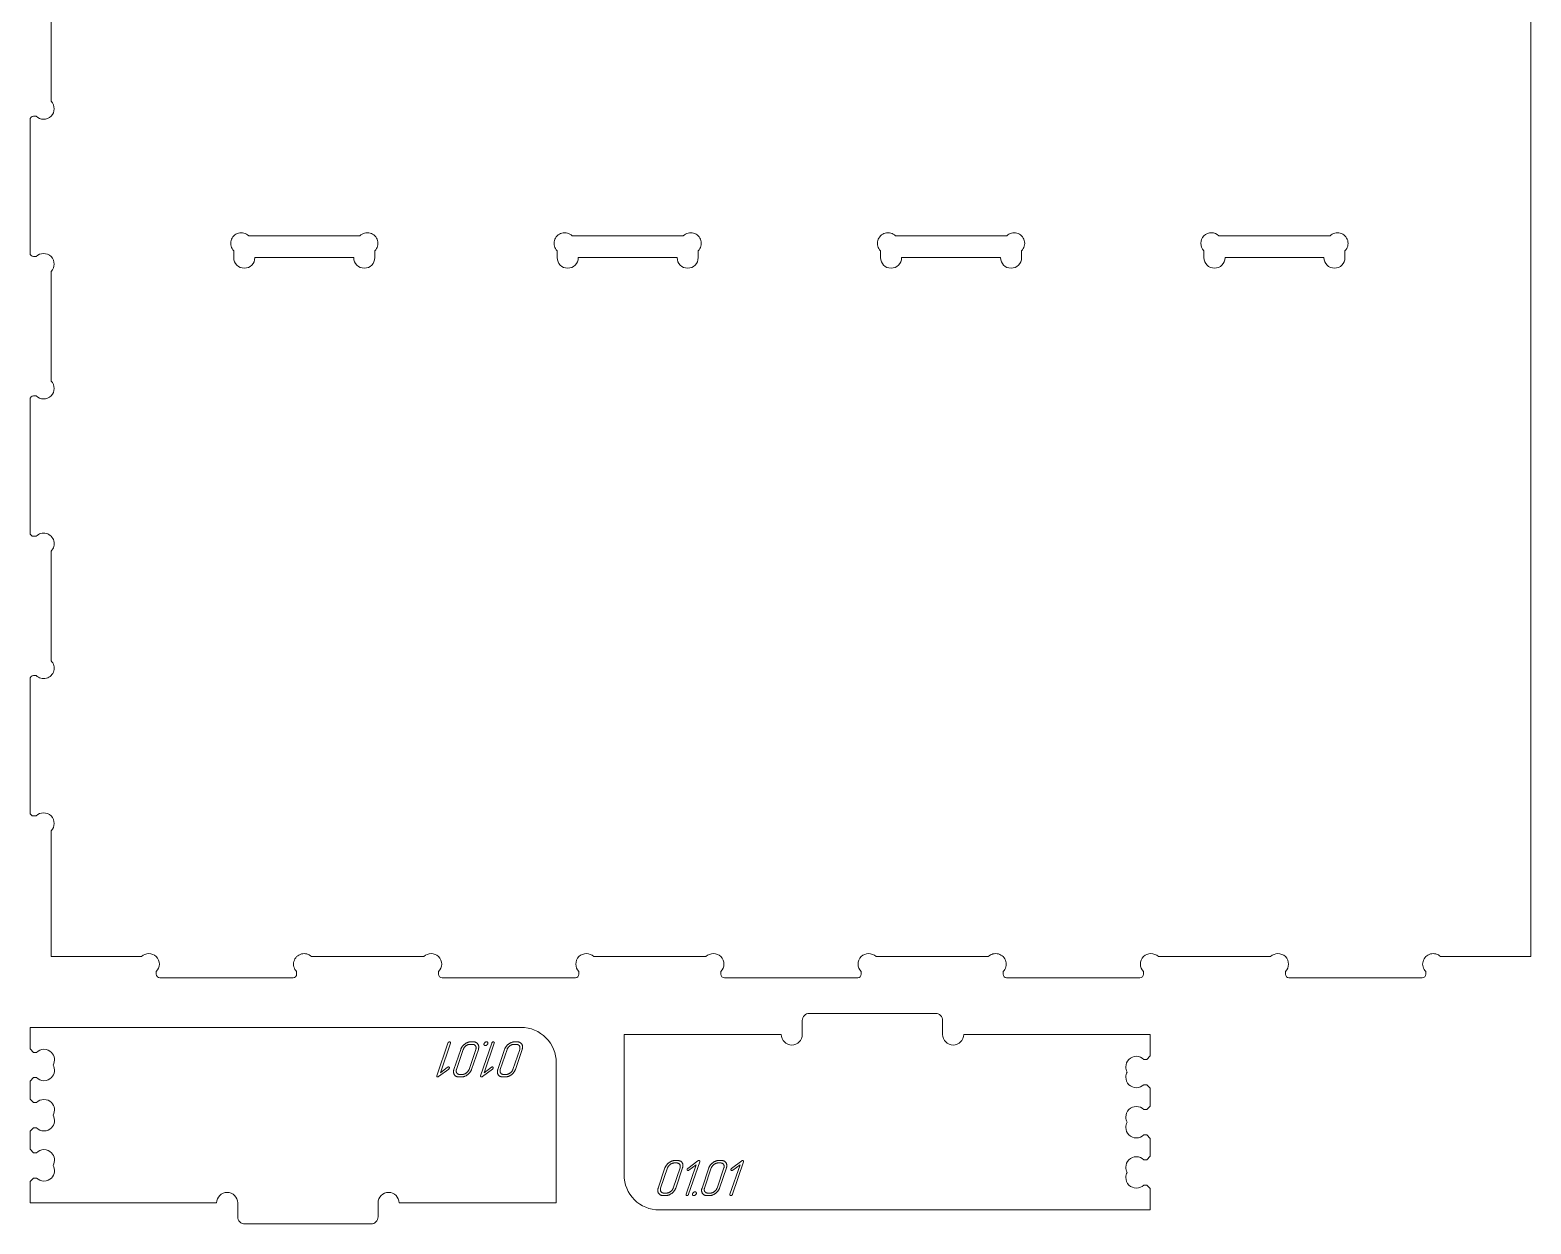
# Model space of a CAD drawing. Header units: millimetres. Extents: x 10 to 1486, y -701 to -10.
# Drawn here: x 10.2 to 438, y -690.7 to -350.4 of the extents above; entities that cross this region are included whole.
import ezdxf

# ---------------------------------------------------------------- set-up
doc = ezdxf.new("R2010")
doc.units = ezdxf.units.MM
doc.layers.add('cut', color=7, linetype='Continuous', lineweight=0)
doc.layers.add('mark', color=7, linetype='Continuous', lineweight=0)

msp = doc.modelspace()

# ---------------------------------------------------------------- linework, layer by layer
at = {"layer": 'cut'}
msp.add_lwpolyline([(438.016348, -16.177663), (438.016348, -614.476466), (412.259049, -614.476466, 1), (408.016408, -618.719107), (408.016408, -619.476456, -0.4142135624), (407.01641, -620.476454), (369.016486, -620.476454, -0.4142135624), (368.016488, -619.476456), (368.016488, -618.719107, 1), (363.773847, -614.476466), (331.799328, -614.476466, 1), (327.556687, -618.719107), (327.556687, -619.476456, -0.4142135624), (326.556689, -620.476454), (288.556765, -620.476454, -0.4142135624), (287.556767, -619.476456), (287.556767, -618.719107, 1), (283.314126, -614.476466), (251.339606, -614.476466, 1), (247.096965, -618.719107), (247.096965, -619.476456, -0.4142135624), (246.096967, -620.476454), (208.097043, -620.476454, -0.4142135624), (207.097045, -619.476456), (207.097045, -618.719107, 1), (202.854404, -614.476466), (170.879885, -614.476466, 1), (166.637244, -618.719107), (166.637244, -619.476456, -0.4142135624), (165.637246, -620.476454), (127.637322, -620.476454, -0.4142135624), (126.637324, -619.476456), (126.637324, -618.719107, 1), (122.394683, -614.476466), (90.420164, -614.476466, 1), (86.177523, -618.719107), (86.177523, -619.476456, -0.4142135624), (85.177525, -620.476454), (47.177601, -620.476454, -0.4142135624), (46.177603, -619.476456), (46.177603, -618.719107, 1), (41.934962, -614.476466), (16.177663, -614.476466), (16.177663, -578.619187, 1), (11.935022, -574.376546), (11.177673, -574.376546, -0.4142135624), (10.177675, -573.376548), (10.177675, -535.376623, -0.4142133886), (11.177673, -534.376626), (11.935022, -534.376626, 1), (16.177663, -530.133985), (16.177663, -498.919347, 1), (11.935022, -494.676706), (11.177673, -494.676706, -0.4142135624), (10.177675, -493.676708), (10.177675, -455.676783, -0.4142133886), (11.177673, -454.676786), (11.935022, -454.676786, 1), (16.177663, -450.434145), (16.177663, -419.219506, 1), (11.935022, -414.976865), (11.177673, -414.976865, -0.4142135624), (10.177675, -413.976867), (10.177675, -375.976943, -0.4142135624), (11.177673, -374.976945), (11.935022, -374.976945, 1), (16.177663, -370.734304), (16.177663, -339.519665, 1)], format="xyb", dxfattribs=at)
for points in [[(72.501614, -409.076877, 1), (68.258973, -413.319518), (68.258973, -415.276864, 1), (74.258973, -415.276864), (102.458893, -415.276864, 1), (108.458893, -415.276864), (108.458893, -413.319518, 1), (104.216252, -409.076877)], [(164.682844, -409.076877, 1), (160.440203, -413.319518), (160.440203, -415.276864, 1), (166.440203, -415.276864), (194.640123, -415.276864, 1), (200.640123, -415.276864), (200.640123, -413.319518, 1), (196.397482, -409.076877)], [(256.864074, -409.076877, 1), (252.621433, -413.319518), (252.621433, -415.276864, 1), (258.621433, -415.276864), (286.821353, -415.276864, 1), (292.821353, -415.276864), (292.821353, -413.319518, 1), (288.578712, -409.076877)], [(349.045305, -409.076877, 1), (344.802664, -413.319518), (344.802664, -415.276864, 1), (350.802664, -415.276864), (379.002583, -415.276864, 1), (385.002583, -415.276864), (385.002583, -413.319518, 1), (380.759942, -409.076877)], [(322.925552, -675.954156, -0.1295701624), (322.535825, -674.475483, -0.1989123674), (323.414505, -672.354163, -0.4142135624), (327.657146, -672.354163), (328.514495, -672.354163), (329.514493, -671.354165), (329.514493, -666.254176), (328.514495, -665.254178), (327.657146, -665.254178, -0.4142135624), (323.414505, -665.254178, -0.1989123674), (322.535825, -663.132858, -0.1295701624), (322.925552, -661.654185, -0.1295701624), (322.535825, -660.175512, -0.1989123674), (323.414505, -658.054192, -0.4142135624), (327.657146, -658.054192), (328.514495, -658.054192), (329.514493, -657.054194), (329.514493, -651.954204), (328.514495, -650.954206), (327.657146, -650.954206, -0.4142135624), (323.414505, -650.954206, -0.1989123674), (322.535825, -648.832886, -0.1295701137), (322.925552, -647.354214, -0.1295701137), (322.535825, -645.875541, -0.1989123674), (323.414505, -643.754221, -0.4142135624), (327.657146, -643.754221), (328.514495, -643.754221), (329.514493, -642.754223), (329.514493, -636.654235), (276.314612, -636.654235, -1), (270.314612, -636.654235), (270.314612, -632.654243, 0.4142135624), (268.314616, -630.654247), (232.314688, -630.654247, 0.4142135624), (230.314692, -632.654243), (230.314692, -636.654235, -1), (224.314692, -636.654235), (179.514793, -636.654235), (179.514793, -676.654155, 0.4142135624), (189.514773, -686.654135), (329.514493, -686.654135), (329.514493, -680.554147), (328.514495, -679.554149), (327.657146, -679.554149, -0.4142135624), (323.414505, -679.554149, -0.1989123674), (322.535825, -677.432829, -0.1295701624)], [(16.766615, -645.351096, -0.3371725133), (16.277662, -648.951089, -0.4142135624), (12.035021, -648.951089), (11.177673, -648.951089), (10.177675, -649.951087), (10.177675, -655.051076), (11.177673, -656.051074), (12.035021, -656.051074, -0.4142135624), (16.277662, -656.051074, -0.3371725133), (16.766615, -659.651067, -0.3371725133), (16.277662, -663.25106, -0.4142135624), (12.035021, -663.25106), (11.177673, -663.25106), (10.177675, -664.251058), (10.177675, -669.351048), (11.177673, -670.351046), (12.035021, -670.351046, -0.4142135624), (16.277662, -670.351046, -0.3371724599), (16.766615, -673.951038, -0.3371724599), (16.277662, -677.551031, -0.4142135624), (12.035021, -677.551031), (11.177673, -677.551031), (10.177675, -678.551029), (10.177675, -684.651017), (63.377556, -684.651017, -1), (69.377556, -684.651017), (69.377556, -688.651009, 0.4142135624), (71.377552, -690.651005), (107.37748, -690.651005, 0.4142135624), (109.377476, -688.651009), (109.377476, -684.651017, -1), (115.377476, -684.651017), (160.177375, -684.651017), (160.177375, -644.651097, 0.4142135624), (150.177395, -634.651117), (10.177675, -634.651117), (10.177675, -640.751105), (11.177673, -641.751103), (12.035021, -641.751103, -0.4142135624), (16.277662, -641.751103, -0.3371725133)]]:
    msp.add_lwpolyline(points, format="xyb", close=True, dxfattribs=at)
at = {"layer": 'mark'}
for points in [[(129.289022, -639.1068), (126.129877, -648.402541), (126.121008, -648.431492), (126.11445, -648.459376), (126.110201, -648.486193), (126.108263, -648.511943), (126.108634, -648.536625), (126.111316, -648.560241), (126.116308, -648.582789), (126.12361, -648.60427), (126.133221, -648.624683), (126.145143, -648.64403), (126.15931, -648.662274), (126.174878, -648.678961), (126.191587, -648.693951), (126.209436, -648.707244), (126.228426, -648.718841), (126.248557, -648.72874), (126.269829, -648.736942), (126.292242, -648.743447), (126.315795, -648.748255), (126.340489, -648.751366), (126.393012, -648.752483), (126.446066, -648.746604), (126.498501, -648.73367), (126.550316, -648.713681), (126.601511, -648.686638), (126.652086, -648.65254), (129.518263, -646.502991), (129.558536, -646.458437), (129.594086, -646.417911), (129.624914, -646.381414), (129.651019, -646.348945), (129.672403, -646.320504), (129.689063, -646.296092), (129.701002, -646.275708), (129.708218, -646.259353), (129.719095, -646.222413), (129.726169, -646.186815), (129.72944, -646.152561), (129.728907, -646.119649), (129.724571, -646.08808), (129.716432, -646.057854), (129.704489, -646.02897), (129.688743, -646.001429), (129.669854, -645.976239), (129.648484, -645.954408), (129.624632, -645.935935), (129.598299, -645.920821), (129.569484, -645.909066), (129.538188, -645.900669), (129.504411, -645.895631), (129.468151, -645.893952), (129.434101, -645.895626), (129.399806, -645.900648), (129.365268, -645.909019), (129.330485, -645.920737), (129.295457, -645.935804), (129.260186, -645.95422), (129.224671, -645.975983), (129.188911, -646.001094), (127.138357, -647.536806), (130.003418, -639.106577), (130.016978, -639.061685), (130.02613, -639.019921), (130.030874, -638.981286), (130.031208, -638.945779), (130.027135, -638.913401), (130.018653, -638.884151), (130.005762, -638.85803), (129.988463, -638.835037), (129.950759, -638.814948), (129.915939, -638.797537), (129.884004, -638.782805), (129.854953, -638.770752), (129.828787, -638.761377), (129.805504, -638.75468), (129.785106, -638.750663), (129.767593, -638.749323), (129.728745, -638.750664), (129.690772, -638.754687), (129.653675, -638.761392), (129.617454, -638.77078), (129.582107, -638.782849), (129.547637, -638.7976), (129.514041, -638.815034), (129.481321, -638.835149), (129.448995, -638.861293), (129.419037, -638.889669), (129.391448, -638.920277), (129.366226, -638.953117), (129.343373, -638.98819), (129.322888, -639.025495), (129.304771, -639.065031)], [(132.96022, -640.893962), (131.01826, -646.608236), (130.983167, -646.718797), (130.953751, -646.827265), (130.930014, -646.93364), (130.911954, -647.037923), (130.899573, -647.140113), (130.89287, -647.24021), (130.891844, -647.338215), (130.896497, -647.434127), (130.906827, -647.527947), (130.922836, -647.619674), (130.944523, -647.709308), (130.971887, -647.79685), (131.00493, -647.882299), (131.043651, -647.965655), (131.088049, -648.046919), (131.138126, -648.12609), (131.19282, -648.201774), (131.25107, -648.272574), (131.312877, -648.338492), (131.378241, -648.399527), (131.447161, -648.455679), (131.519638, -648.506949), (131.595672, -648.553335), (131.675262, -648.594839), (131.758409, -648.63146), (131.845112, -648.663199), (131.935372, -648.690054), (132.029188, -648.712027), (132.126562, -648.729116), (132.227491, -648.741323), (132.331978, -648.748648), (132.440021, -648.751089), (133.154305, -648.751089), (133.26657, -648.748578), (133.378365, -648.741044), (133.489691, -648.728489), (133.600548, -648.71091), (133.710935, -648.68831), (133.820852, -648.660687), (133.9303, -648.628042), (134.039278, -648.590375), (134.147787, -648.547685), (134.255826, -648.499973), (134.363396, -648.447239), (134.470496, -648.389483), (134.577126, -648.326704), (134.683287, -648.258902), (134.788979, -648.186079), (134.894201, -648.108233), (134.997045, -648.027039), (135.095603, -647.944171), (135.189876, -647.859629), (135.279862, -647.773412), (135.365562, -647.685522), (135.446977, -647.595957), (135.524105, -647.504719), (135.596948, -647.411806), (135.665504, -647.317219), (135.729775, -647.220958), (135.789759, -647.123023), (135.845458, -647.023414), (135.896871, -646.922131), (135.943997, -646.819173), (135.986838, -646.714542), (136.025393, -646.608236), (137.967353, -640.893962), (138.002628, -640.78255), (138.032002, -640.673315), (138.055476, -640.566256), (138.073048, -640.461373), (138.08472, -640.358667), (138.090491, -640.258137), (138.090362, -640.159784), (138.084331, -640.063606), (138.0724, -639.969605), (138.054568, -639.877781), (138.030835, -639.788133), (138.001201, -639.700661), (137.965667, -639.615365), (137.924232, -639.532246), (137.876896, -639.451303), (137.823659, -639.372536), (137.766019, -639.297285), (137.705474, -639.226889), (137.642022, -639.161348), (137.575665, -639.100662), (137.506402, -639.04483), (137.434234, -638.993854), (137.35916, -638.947732), (137.28118, -638.906466), (137.200294, -638.870054), (137.116503, -638.838497), (137.029806, -638.811795), (136.940203, -638.789948), (136.847695, -638.772956), (136.752281, -638.760819), (136.653961, -638.753536), (136.552736, -638.751109), (135.838451, -638.751109), (135.727037, -638.753578), (135.61601, -638.760986), (135.505369, -638.773333), (135.395114, -638.790618), (135.285245, -638.812842), (135.175762, -638.840004), (135.066666, -638.872105), (134.957956, -638.909144), (134.849633, -638.951123), (134.741695, -638.998039), (134.634144, -639.049895), (134.526979, -639.106689), (134.420201, -639.168421), (134.313808, -639.235092), (134.207802, -639.306702), (134.102182, -639.383251), (133.998884, -639.463231), (133.899843, -639.545136), (133.805058, -639.628967), (133.71453, -639.714723), (133.628258, -639.802404), (133.546244, -639.892011), (133.468486, -639.983542), (133.394985, -640.076999), (133.325741, -640.172381), (133.260753, -640.269689), (133.200023, -640.368921), (133.143549, -640.470079), (133.091331, -640.573162), (133.043371, -640.67817), (132.999667, -640.785103)], [(133.674505, -640.893962), (131.732544, -646.608236), (131.709521, -646.680809), (131.690226, -646.752097), (131.674661, -646.822103), (131.662825, -646.890825), (131.654718, -646.958263), (131.650341, -647.024418), (131.649692, -647.08929), (131.652773, -647.152878), (131.659583, -647.215182), (131.670123, -647.276204), (131.684392, -647.335941), (131.702389, -647.394395), (131.724117, -647.451566), (131.749573, -647.507453), (131.778759, -647.562057), (131.811674, -647.615377), (131.847682, -647.666409), (131.886149, -647.714149), (131.927073, -647.758597), (131.970455, -647.799752), (132.016296, -647.837614), (132.064594, -647.872184), (132.11535, -647.903462), (132.168565, -647.931448), (132.224237, -647.956141), (132.282367, -647.977541), (132.342955, -647.99565), (132.406001, -648.010465), (132.471505, -648.021989), (132.539468, -648.03022), (132.609888, -648.035158), (132.682766, -648.036805), (133.39705, -648.036805), (133.471028, -648.035172), (133.544749, -648.030276), (133.618212, -648.022114), (133.691417, -648.010689), (133.764364, -647.995998), (133.837054, -647.978044), (133.909486, -647.956824), (133.981661, -647.932341), (134.053578, -647.904592), (134.125237, -647.87358), (134.196639, -647.839302), (134.267783, -647.801761), (134.338669, -647.760954), (134.409298, -647.716883), (134.479669, -647.669548), (134.549782, -647.618948), (134.618366, -647.566033), (134.684151, -647.51175), (134.747135, -647.4561), (134.807319, -647.399083), (134.864702, -647.340698), (134.919286, -647.280947), (134.971069, -647.219828), (135.020052, -647.157342), (135.066235, -647.093489), (135.109617, -647.028269), (135.1502, -646.961681), (135.187982, -646.893727), (135.222964, -646.824405), (135.255146, -646.753716), (135.284527, -646.68166), (135.311109, -646.608236), (137.253069, -640.893962), (137.275758, -640.82224), (137.294663, -640.751719), (137.309784, -640.682397), (137.321121, -640.614275), (137.328674, -640.547353), (137.332442, -640.48163), (137.332427, -640.417107), (137.328627, -640.353784), (137.321043, -640.291661), (137.309675, -640.230738), (137.294522, -640.171014), (137.275586, -640.11249), (137.252865, -640.055166), (137.22636, -639.999042), (137.196071, -639.944117), (137.161998, -639.890392), (137.124952, -639.838928), (137.085746, -639.790783), (137.044379, -639.745959), (137.000851, -639.704455), (136.955163, -639.666272), (136.907314, -639.631409), (136.857305, -639.599866), (136.805135, -639.571643), (136.750804, -639.546741), (136.694312, -639.525159), (136.63566, -639.506897), (136.574848, -639.491956), (136.511874, -639.480335), (136.44674, -639.472034), (136.379446, -639.467053), (136.30999, -639.465393), (135.595706, -639.465393), (135.52343, -639.466984), (135.451245, -639.471755), (135.37915, -639.479707), (135.307146, -639.49084), (135.235233, -639.505153), (135.163411, -639.522648), (135.091679, -639.543323), (135.020038, -639.567179), (134.948487, -639.594216), (134.877027, -639.624433), (134.805658, -639.657831), (134.73438, -639.694411), (134.663192, -639.734171), (134.592095, -639.777111), (134.521088, -639.823233), (134.450173, -639.872535), (134.380702, -639.924237), (134.31403, -639.977557), (134.250157, -640.032496), (134.189082, -640.089053), (134.130807, -640.147228), (134.075331, -640.207021), (134.022653, -640.268433), (133.972774, -640.331463), (133.925695, -640.396111), (133.881414, -640.462378), (133.839932, -640.530263), (133.801248, -640.599766), (133.765364, -640.670887), (133.732279, -640.743627), (133.701992, -640.817985)], [(141.788997, -639.1068), (138.629852, -648.402541), (138.620983, -648.431492), (138.614425, -648.459376), (138.610176, -648.486193), (138.608238, -648.511943), (138.608609, -648.536625), (138.611291, -648.560241), (138.616283, -648.582789), (138.623585, -648.60427), (138.633196, -648.624683), (138.645118, -648.64403), (138.659285, -648.662274), (138.674853, -648.678961), (138.691562, -648.693951), (138.709411, -648.707244), (138.728401, -648.718841), (138.748532, -648.72874), (138.769804, -648.736942), (138.792217, -648.743447), (138.81577, -648.748255), (138.840464, -648.751366), (138.892987, -648.752483), (138.946041, -648.746604), (138.998476, -648.73367), (139.050291, -648.713681), (139.101486, -648.686638), (139.152061, -648.65254), (142.018238, -646.502991), (142.058511, -646.458437), (142.094061, -646.417911), (142.124889, -646.381414), (142.150994, -646.348945), (142.172378, -646.320504), (142.189038, -646.296092), (142.200977, -646.275708), (142.208193, -646.259353), (142.21907, -646.222413), (142.226144, -646.186815), (142.229415, -646.152561), (142.228882, -646.119649), (142.224546, -646.08808), (142.216407, -646.057854), (142.204464, -646.02897), (142.188718, -646.001429), (142.169829, -645.976239), (142.148459, -645.954408), (142.124607, -645.935935), (142.098274, -645.920821), (142.069459, -645.909066), (142.038163, -645.900669), (142.004386, -645.895631), (141.968126, -645.893952), (141.934076, -645.895626), (141.899781, -645.900648), (141.865243, -645.909019), (141.83046, -645.920737), (141.795432, -645.935804), (141.760161, -645.95422), (141.724646, -645.975983), (141.688886, -646.001094), (139.638332, -647.536806), (142.503393, -639.106577), (142.516953, -639.061685), (142.526105, -639.019921), (142.530849, -638.981286), (142.531183, -638.945779), (142.52711, -638.913401), (142.518628, -638.884151), (142.505737, -638.85803), (142.488438, -638.835037), (142.450734, -638.814948), (142.415914, -638.797537), (142.383979, -638.782805), (142.354928, -638.770752), (142.328762, -638.761377), (142.305479, -638.75468), (142.285081, -638.750663), (142.267568, -638.749323), (142.22872, -638.750664), (142.190747, -638.754687), (142.15365, -638.761392), (142.117429, -638.77078), (142.082082, -638.782849), (142.047612, -638.7976), (142.014016, -638.815034), (141.981296, -638.835149), (141.94897, -638.861293), (141.919012, -638.889669), (141.891423, -638.920277), (141.866201, -638.953117), (141.843348, -638.98819), (141.822863, -639.025495), (141.804746, -639.065031)], [(139.938555, -639.822535), (139.987597, -639.820715), (140.035617, -639.815253), (140.082616, -639.80615), (140.128592, -639.793406), (140.173546, -639.777021), (140.217477, -639.756994), (140.260387, -639.733327), (140.302275, -639.706018), (140.34314, -639.675068), (140.382983, -639.640477), (140.4217, -639.60253), (140.457937, -639.564947), (140.491275, -639.52887), (140.521716, -639.494299), (140.549259, -639.461236), (140.573905, -639.429679), (140.595653, -639.399629), (140.614503, -639.371085), (140.630456, -639.344049), (140.643511, -639.318519), (140.653668, -639.294495), (140.655755, -639.288725), (140.658646, -639.280136), (140.664892, -639.260204), (140.675308, -639.220904), (140.682959, -639.182358), (140.687843, -639.144565), (140.689961, -639.107526), (140.689313, -639.071239), (140.685899, -639.035707), (140.679719, -639.000927), (140.670772, -638.966901), (140.659059, -638.933628), (140.64458, -638.901109), (140.629263, -638.878587), (140.612015, -638.857896), (140.592837, -638.839036), (140.571728, -638.822007), (140.548689, -638.80681), (140.523719, -638.793443), (140.496819, -638.781907), (140.467988, -638.772203), (140.437227, -638.764329), (140.404535, -638.758287), (140.369913, -638.754075), (140.33336, -638.751695), (140.294707, -638.751151), (140.255038, -638.752616), (140.216096, -638.756173), (140.177882, -638.761823), (140.140395, -638.769566), (140.103636, -638.779401), (140.067604, -638.791329), (140.0323, -638.80535), (139.997723, -638.821463), (139.963874, -638.839669), (139.930753, -638.859968), (139.898359, -638.882359), (139.866692, -638.906842), (139.835824, -638.933272), (139.778604, -638.987576), (139.727831, -639.042926), (139.683505, -639.099323), (139.645626, -639.156765), (139.614193, -639.215254), (139.589207, -639.27479), (139.579224, -639.304855), (139.571371, -639.334702), (139.565701, -639.364286), (139.562213, -639.393609), (139.560907, -639.42267), (139.561784, -639.45147), (139.564844, -639.480009), (139.570086, -639.508285), (139.577511, -639.5363), (139.587118, -639.564054), (139.598908, -639.591546), (139.612881, -639.618776), (139.646986, -639.671866), (139.665933, -639.695931), (139.685853, -639.717904), (139.706746, -639.737784), (139.728612, -639.755571), (139.75145, -639.771266), (139.775261, -639.784868), (139.800045, -639.796378), (139.825801, -639.805794), (139.85253, -639.813119), (139.880232, -639.81835), (139.908907, -639.821489)], [(145.460195, -640.893962), (143.518235, -646.608236), (143.483142, -646.718797), (143.453726, -646.827265), (143.429989, -646.93364), (143.411929, -647.037923), (143.399548, -647.140113), (143.392845, -647.24021), (143.391819, -647.338215), (143.396472, -647.434127), (143.406802, -647.527947), (143.422811, -647.619674), (143.444498, -647.709308), (143.471862, -647.79685), (143.504905, -647.882299), (143.543626, -647.965655), (143.588024, -648.046919), (143.638101, -648.12609), (143.692795, -648.201774), (143.751045, -648.272574), (143.812852, -648.338492), (143.878216, -648.399527), (143.947136, -648.455679), (144.019613, -648.506949), (144.095647, -648.553335), (144.175237, -648.594839), (144.258384, -648.63146), (144.345087, -648.663199), (144.435347, -648.690054), (144.529163, -648.712027), (144.626537, -648.729116), (144.727466, -648.741323), (144.831953, -648.748648), (144.939996, -648.751089), (145.65428, -648.751089), (145.766545, -648.748578), (145.87834, -648.741044), (145.989666, -648.728489), (146.100523, -648.71091), (146.21091, -648.68831), (146.320827, -648.660687), (146.430275, -648.628042), (146.539253, -648.590375), (146.647762, -648.547685), (146.755801, -648.499973), (146.863371, -648.447239), (146.970471, -648.389483), (147.077101, -648.326704), (147.183262, -648.258902), (147.288954, -648.186079), (147.394176, -648.108233), (147.49702, -648.027039), (147.595578, -647.944171), (147.689851, -647.859629), (147.779837, -647.773412), (147.865537, -647.685522), (147.946952, -647.595957), (148.02408, -647.504719), (148.096923, -647.411806), (148.165479, -647.317219), (148.22975, -647.220958), (148.289734, -647.123023), (148.345433, -647.023414), (148.396846, -646.922131), (148.443972, -646.819173), (148.486813, -646.714542), (148.525368, -646.608236), (150.467328, -640.893962), (150.502603, -640.78255), (150.531977, -640.673315), (150.555451, -640.566256), (150.573023, -640.461373), (150.584695, -640.358667), (150.590466, -640.258137), (150.590337, -640.159784), (150.584306, -640.063606), (150.572375, -639.969605), (150.554543, -639.877781), (150.53081, -639.788133), (150.501176, -639.700661), (150.465642, -639.615365), (150.424207, -639.532246), (150.376871, -639.451303), (150.323634, -639.372536), (150.265994, -639.297285), (150.205449, -639.226889), (150.141997, -639.161348), (150.07564, -639.100662), (150.006377, -639.04483), (149.934209, -638.993854), (149.859135, -638.947732), (149.781155, -638.906466), (149.700269, -638.870054), (149.616478, -638.838497), (149.529781, -638.811795), (149.440178, -638.789948), (149.34767, -638.772956), (149.252256, -638.760819), (149.153936, -638.753536), (149.052711, -638.751109), (148.338426, -638.751109), (148.227012, -638.753578), (148.115985, -638.760986), (148.005344, -638.773333), (147.895089, -638.790618), (147.78522, -638.812842), (147.675737, -638.840004), (147.566641, -638.872105), (147.457931, -638.909144), (147.349608, -638.951123), (147.24167, -638.998039), (147.134119, -639.049895), (147.026954, -639.106689), (146.920176, -639.168421), (146.813783, -639.235092), (146.707777, -639.306702), (146.602157, -639.383251), (146.498859, -639.463231), (146.399818, -639.545136), (146.305033, -639.628967), (146.214505, -639.714723), (146.128233, -639.802404), (146.046219, -639.892011), (145.968461, -639.983542), (145.89496, -640.076999), (145.825716, -640.172381), (145.760728, -640.269689), (145.699998, -640.368921), (145.643524, -640.470079), (145.591306, -640.573162), (145.543346, -640.67817), (145.499642, -640.785103)], [(146.17448, -640.893962), (144.232519, -646.608236), (144.209496, -646.680809), (144.190201, -646.752097), (144.174636, -646.822103), (144.1628, -646.890825), (144.154693, -646.958263), (144.150316, -647.024418), (144.149667, -647.08929), (144.152748, -647.152878), (144.159558, -647.215182), (144.170098, -647.276204), (144.184367, -647.335941), (144.202364, -647.394395), (144.224092, -647.451566), (144.249548, -647.507453), (144.278734, -647.562057), (144.311649, -647.615377), (144.347657, -647.666409), (144.386124, -647.714149), (144.427048, -647.758597), (144.47043, -647.799752), (144.516271, -647.837614), (144.564569, -647.872184), (144.615325, -647.903462), (144.66854, -647.931448), (144.724212, -647.956141), (144.782342, -647.977541), (144.84293, -647.99565), (144.905976, -648.010465), (144.97148, -648.021989), (145.039443, -648.03022), (145.109863, -648.035158), (145.182741, -648.036805), (145.897025, -648.036805), (145.971003, -648.035172), (146.044724, -648.030276), (146.118187, -648.022114), (146.191392, -648.010689), (146.264339, -647.995998), (146.337029, -647.978044), (146.409461, -647.956824), (146.481636, -647.932341), (146.553553, -647.904592), (146.625212, -647.87358), (146.696614, -647.839302), (146.767758, -647.801761), (146.838644, -647.760954), (146.909273, -647.716883), (146.979644, -647.669548), (147.049757, -647.618948), (147.118341, -647.566033), (147.184126, -647.51175), (147.24711, -647.4561), (147.307294, -647.399083), (147.364677, -647.340698), (147.419261, -647.280947), (147.471044, -647.219828), (147.520027, -647.157342), (147.56621, -647.093489), (147.609592, -647.028269), (147.650175, -646.961681), (147.687957, -646.893727), (147.722939, -646.824405), (147.755121, -646.753716), (147.784502, -646.68166), (147.811084, -646.608236), (149.753044, -640.893962), (149.775733, -640.82224), (149.794638, -640.751719), (149.809759, -640.682397), (149.821096, -640.614275), (149.828649, -640.547353), (149.832417, -640.48163), (149.832402, -640.417107), (149.828602, -640.353784), (149.821018, -640.291661), (149.80965, -640.230738), (149.794497, -640.171014), (149.775561, -640.11249), (149.75284, -640.055166), (149.726335, -639.999042), (149.696046, -639.944117), (149.661973, -639.890392), (149.624927, -639.838928), (149.585721, -639.790783), (149.544354, -639.745959), (149.500826, -639.704455), (149.455138, -639.666272), (149.407289, -639.631409), (149.35728, -639.599866), (149.30511, -639.571643), (149.250779, -639.546741), (149.194287, -639.525159), (149.135635, -639.506897), (149.074823, -639.491956), (149.011849, -639.480335), (148.946715, -639.472034), (148.879421, -639.467053), (148.809965, -639.465393), (148.095681, -639.465393), (148.023405, -639.466984), (147.95122, -639.471755), (147.879125, -639.479707), (147.807121, -639.49084), (147.735208, -639.505153), (147.663386, -639.522648), (147.591654, -639.543323), (147.520013, -639.567179), (147.448462, -639.594216), (147.377002, -639.624433), (147.305633, -639.657831), (147.234355, -639.694411), (147.163167, -639.734171), (147.09207, -639.777111), (147.021063, -639.823233), (146.950148, -639.872535), (146.880677, -639.924237), (146.814005, -639.977557), (146.750132, -640.032496), (146.689057, -640.089053), (146.630782, -640.147228), (146.575306, -640.207021), (146.522628, -640.268433), (146.472749, -640.331463), (146.42567, -640.396111), (146.381389, -640.462378), (146.339907, -640.530263), (146.301223, -640.599766), (146.265339, -640.670887), (146.232254, -640.743627), (146.201967, -640.817985)], [(194.231972, -680.41129), (196.173933, -674.697016), (196.209026, -674.586455), (196.238442, -674.477987), (196.262179, -674.371612), (196.280238, -674.267329), (196.29262, -674.165139), (196.299323, -674.065042), (196.300349, -673.967037), (196.295696, -673.871125), (196.285365, -673.777305), (196.269357, -673.685578), (196.24767, -673.595944), (196.220306, -673.508402), (196.187263, -673.422953), (196.148542, -673.339597), (196.104144, -673.258333), (196.054067, -673.179162), (195.999373, -673.103478), (195.941123, -673.032678), (195.879315, -672.96676), (195.813952, -672.905725), (195.745031, -672.849573), (195.672554, -672.798303), (195.596521, -672.751917), (195.516931, -672.710413), (195.433784, -672.673792), (195.347081, -672.642053), (195.256821, -672.615198), (195.163004, -672.593225), (195.065631, -672.576136), (194.964702, -672.563929), (194.860215, -672.556604), (194.752172, -672.554163), (194.037888, -672.554163), (193.925623, -672.556674), (193.813828, -672.564208), (193.702502, -672.576763), (193.591645, -672.594342), (193.481258, -672.616942), (193.371341, -672.644565), (193.261893, -672.67721), (193.152915, -672.714877), (193.044406, -672.757567), (192.936367, -672.805279), (192.828797, -672.858013), (192.721697, -672.915769), (192.615067, -672.978548), (192.508905, -673.04635), (192.403214, -673.119173), (192.297992, -673.197019), (192.195148, -673.278213), (192.096589, -673.361081), (192.002317, -673.445623), (191.912331, -673.53184), (191.82663, -673.61973), (191.745216, -673.709295), (191.668087, -673.800533), (191.595245, -673.893446), (191.526688, -673.988033), (191.462418, -674.084294), (191.402433, -674.182229), (191.346735, -674.281838), (191.295322, -674.383121), (191.248195, -674.486079), (191.205355, -674.59071), (191.1668, -674.697016), (189.22484, -680.41129), (189.189565, -680.522702), (189.16019, -680.631937), (189.136717, -680.738996), (189.119144, -680.843879), (189.107472, -680.946585), (189.101701, -681.047115), (189.101831, -681.145468), (189.107862, -681.241646), (189.119793, -681.335647), (189.137625, -681.427471), (189.161358, -681.517119), (189.190991, -681.604591), (189.226526, -681.689887), (189.267961, -681.773006), (189.315297, -681.853949), (189.368533, -681.932716), (189.426173, -682.007967), (189.486719, -682.078363), (189.55017, -682.143904), (189.616528, -682.20459), (189.68579, -682.260421), (189.757959, -682.311398), (189.833033, -682.35752), (189.911013, -682.398786), (189.991898, -682.435198), (190.07569, -682.466755), (190.162387, -682.493457), (190.251989, -682.515304), (190.344498, -682.532296), (190.439912, -682.544433), (190.538232, -682.551716), (190.639457, -682.554143), (191.353742, -682.554143), (191.465155, -682.551674), (191.576183, -682.544266), (191.686824, -682.531919), (191.797079, -682.514634), (191.906948, -682.49241), (192.01643, -682.465248), (192.125527, -682.433147), (192.234236, -682.396108), (192.34256, -682.354129), (192.450498, -682.307213), (192.558049, -682.255357), (192.665214, -682.198563), (192.771992, -682.136831), (192.878385, -682.07016), (192.984391, -681.99855), (193.09001, -681.922001), (193.193309, -681.842021), (193.29235, -681.760116), (193.387135, -681.676285), (193.477663, -681.590529), (193.563934, -681.502848), (193.645949, -681.413241), (193.723707, -681.32171), (193.797208, -681.228253), (193.866452, -681.132871), (193.931439, -681.035563), (193.99217, -680.936331), (194.048644, -680.835173), (194.100861, -680.73209), (194.148822, -680.627082), (194.192525, -680.520149)], [(193.517688, -680.41129), (195.459649, -674.697016), (195.482672, -674.624443), (195.501967, -674.553155), (195.517532, -674.483149), (195.529368, -674.414427), (195.537475, -674.346989), (195.541852, -674.280834), (195.542501, -674.215962), (195.53942, -674.152374), (195.532609, -674.09007), (195.52207, -674.029048), (195.507801, -673.969311), (195.489803, -673.910857), (195.468076, -673.853686), (195.44262, -673.797799), (195.413434, -673.743195), (195.380519, -673.689875), (195.344511, -673.638843), (195.306044, -673.591103), (195.26512, -673.546655), (195.221737, -673.5055), (195.175897, -673.467638), (195.127599, -673.433068), (195.076842, -673.40179), (195.023628, -673.373804), (194.967956, -673.349111), (194.909826, -673.327711), (194.849238, -673.309602), (194.786191, -673.294787), (194.720687, -673.283263), (194.652725, -673.275032), (194.582305, -673.270093), (194.509427, -673.268447), (193.795143, -673.268447), (193.721165, -673.27008), (193.647444, -673.274976), (193.573981, -673.283138), (193.500776, -673.294563), (193.427828, -673.309254), (193.355139, -673.327208), (193.282706, -673.348428), (193.210532, -673.372911), (193.138615, -673.40066), (193.066956, -673.431672), (192.995554, -673.46595), (192.92441, -673.503491), (192.853524, -673.544298), (192.782895, -673.588369), (192.712524, -673.635704), (192.642411, -673.686304), (192.573826, -673.739219), (192.508042, -673.793502), (192.445058, -673.849152), (192.384874, -673.906169), (192.327491, -673.964554), (192.272907, -674.024305), (192.221124, -674.085424), (192.172141, -674.14791), (192.125958, -674.211763), (192.082576, -674.276983), (192.041993, -674.343571), (192.004211, -674.411525), (191.969229, -674.480847), (191.937047, -674.551536), (191.907666, -674.623592), (191.881084, -674.697016), (189.939124, -680.41129), (189.916435, -680.483012), (189.897529, -680.553533), (189.882408, -680.622855), (189.871071, -680.690977), (189.863519, -680.757899), (189.85975, -680.823622), (189.859766, -680.888145), (189.863566, -680.951468), (189.87115, -681.013591), (189.882518, -681.074514), (189.897671, -681.134238), (189.916607, -681.192762), (189.939328, -681.250086), (189.965833, -681.30621), (189.996122, -681.361135), (190.030195, -681.41486), (190.067241, -681.466324), (190.106447, -681.514469), (190.147814, -681.559293), (190.191341, -681.600797), (190.23703, -681.63898), (190.284879, -681.673843), (190.334888, -681.705386), (190.387058, -681.733609), (190.441389, -681.758511), (190.49788, -681.780093), (190.556532, -681.798355), (190.617345, -681.813296), (190.680318, -681.824917), (190.745452, -681.833218), (190.812747, -681.838199), (190.882202, -681.839859), (191.596487, -681.839859), (191.668763, -681.838268), (191.740948, -681.833497), (191.813042, -681.825545), (191.885046, -681.814412), (191.95696, -681.800099), (192.028782, -681.782604), (192.100514, -681.761929), (192.172155, -681.738073), (192.243706, -681.711036), (192.315165, -681.680819), (192.386535, -681.64742), (192.457813, -681.610841), (192.529001, -681.571081), (192.600098, -681.528141), (192.671104, -681.482019), (192.74202, -681.432717), (192.811491, -681.381015), (192.878163, -681.327695), (192.942036, -681.272756), (193.00311, -681.216199), (193.061386, -681.158024), (193.116862, -681.098231), (193.16954, -681.036819), (193.219418, -680.973789), (193.266498, -680.909141), (193.310779, -680.842874), (193.352261, -680.774989), (193.390944, -680.705486), (193.426829, -680.634364), (193.459914, -680.561625), (193.490201, -680.487267)], [(197.90317, -682.198452), (201.062316, -672.902711), (201.071184, -672.87376), (201.077743, -672.845876), (201.081992, -672.819059), (201.08393, -672.793309), (201.083558, -672.768627), (201.080877, -672.745011), (201.075885, -672.722463), (201.068583, -672.700982), (201.058971, -672.680569), (201.047049, -672.661222), (201.032882, -672.642978), (201.017315, -672.626291), (201.000606, -672.611301), (200.982757, -672.598008), (200.963766, -672.586411), (200.943635, -672.576512), (200.922364, -672.56831), (200.899951, -672.561805), (200.876398, -672.556997), (200.851704, -672.553886), (200.799181, -672.552769), (200.746126, -672.558648), (200.693692, -672.571582), (200.641877, -672.591571), (200.590682, -672.618614), (200.540107, -672.652712), (197.67393, -674.802261), (197.633657, -674.846815), (197.598107, -674.887341), (197.567279, -674.923838), (197.541173, -674.956307), (197.51979, -674.984748), (197.503129, -675.00916), (197.491191, -675.029544), (197.483975, -675.045899), (197.473097, -675.082839), (197.466023, -675.118437), (197.462753, -675.152691), (197.463286, -675.185603), (197.467622, -675.217172), (197.475761, -675.247398), (197.487704, -675.276282), (197.50345, -675.303823), (197.522339, -675.329013), (197.543709, -675.350844), (197.567561, -675.369317), (197.593894, -675.384431), (197.622708, -675.396186), (197.654005, -675.404583), (197.687782, -675.409621), (197.724041, -675.4113), (197.758092, -675.409626), (197.792386, -675.404604), (197.826925, -675.396233), (197.861708, -675.384514), (197.896735, -675.369448), (197.932007, -675.351032), (197.967522, -675.329269), (198.003282, -675.304158), (200.053836, -673.768446), (197.188775, -682.198675), (197.175214, -682.243567), (197.166063, -682.285331), (197.161319, -682.323966), (197.160984, -682.359473), (197.165058, -682.391851), (197.17354, -682.421101), (197.186431, -682.447222), (197.20373, -682.470215), (197.241434, -682.490304), (197.276253, -682.507715), (197.308189, -682.522447), (197.33724, -682.5345), (197.363406, -682.543875), (197.386688, -682.550572), (197.407086, -682.554589), (197.4246, -682.555929), (197.463448, -682.554588), (197.50142, -682.550565), (197.538518, -682.543859), (197.574739, -682.534472), (197.610085, -682.522403), (197.644556, -682.507652), (197.678152, -682.490218), (197.710872, -682.470103), (197.743198, -682.443959), (197.773155, -682.415583), (197.800745, -682.384975), (197.825966, -682.352134), (197.84882, -682.317062), (197.869305, -682.279757), (197.887422, -682.240221)], [(206.731947, -680.41129), (208.673908, -674.697016), (208.709001, -674.586455), (208.738417, -674.477987), (208.762154, -674.371612), (208.780213, -674.267329), (208.792595, -674.165139), (208.799298, -674.065042), (208.800324, -673.967037), (208.795671, -673.871125), (208.78534, -673.777305), (208.769332, -673.685578), (208.747645, -673.595944), (208.720281, -673.508402), (208.687238, -673.422953), (208.648517, -673.339597), (208.604119, -673.258333), (208.554042, -673.179162), (208.499348, -673.103478), (208.441098, -673.032678), (208.37929, -672.96676), (208.313927, -672.905725), (208.245006, -672.849573), (208.172529, -672.798303), (208.096496, -672.751917), (208.016906, -672.710413), (207.933759, -672.673792), (207.847056, -672.642053), (207.756796, -672.615198), (207.662979, -672.593225), (207.565606, -672.576136), (207.464677, -672.563929), (207.36019, -672.556604), (207.252147, -672.554163), (206.537863, -672.554163), (206.425598, -672.556674), (206.313803, -672.564208), (206.202477, -672.576763), (206.09162, -672.594342), (205.981233, -672.616942), (205.871316, -672.644565), (205.761868, -672.67721), (205.65289, -672.714877), (205.544381, -672.757567), (205.436342, -672.805279), (205.328772, -672.858013), (205.221672, -672.915769), (205.115042, -672.978548), (205.00888, -673.04635), (204.903189, -673.119173), (204.797967, -673.197019), (204.695123, -673.278213), (204.596564, -673.361081), (204.502292, -673.445623), (204.412306, -673.53184), (204.326605, -673.61973), (204.245191, -673.709295), (204.168062, -673.800533), (204.09522, -673.893446), (204.026663, -673.988033), (203.962393, -674.084294), (203.902408, -674.182229), (203.84671, -674.281838), (203.795297, -674.383121), (203.74817, -674.486079), (203.70533, -674.59071), (203.666775, -674.697016), (201.724815, -680.41129), (201.68954, -680.522702), (201.660165, -680.631937), (201.636692, -680.738996), (201.619119, -680.843879), (201.607447, -680.946585), (201.601676, -681.047115), (201.601806, -681.145468), (201.607837, -681.241646), (201.619768, -681.335647), (201.6376, -681.427471), (201.661333, -681.517119), (201.690966, -681.604591), (201.726501, -681.689887), (201.767936, -681.773006), (201.815272, -681.853949), (201.868508, -681.932716), (201.926148, -682.007967), (201.986694, -682.078363), (202.050145, -682.143904), (202.116503, -682.20459), (202.185765, -682.260421), (202.257934, -682.311398), (202.333008, -682.35752), (202.410988, -682.398786), (202.491873, -682.435198), (202.575665, -682.466755), (202.662362, -682.493457), (202.751964, -682.515304), (202.844473, -682.532296), (202.939887, -682.544433), (203.038207, -682.551716), (203.139432, -682.554143), (203.853717, -682.554143), (203.96513, -682.551674), (204.076158, -682.544266), (204.186799, -682.531919), (204.297054, -682.514634), (204.406923, -682.49241), (204.516405, -682.465248), (204.625502, -682.433147), (204.734211, -682.396108), (204.842535, -682.354129), (204.950473, -682.307213), (205.058024, -682.255357), (205.165189, -682.198563), (205.271967, -682.136831), (205.37836, -682.07016), (205.484366, -681.99855), (205.589985, -681.922001), (205.693284, -681.842021), (205.792325, -681.760116), (205.88711, -681.676285), (205.977638, -681.590529), (206.063909, -681.502848), (206.145924, -681.413241), (206.223682, -681.32171), (206.297183, -681.228253), (206.366427, -681.132871), (206.431414, -681.035563), (206.492145, -680.936331), (206.548619, -680.835173), (206.600836, -680.73209), (206.648797, -680.627082), (206.6925, -680.520149)], [(206.017663, -680.41129), (207.959624, -674.697016), (207.982647, -674.624443), (208.001942, -674.553155), (208.017507, -674.483149), (208.029343, -674.414427), (208.03745, -674.346989), (208.041827, -674.280834), (208.042476, -674.215962), (208.039395, -674.152374), (208.032584, -674.09007), (208.022045, -674.029048), (208.007776, -673.969311), (207.989778, -673.910857), (207.968051, -673.853686), (207.942595, -673.797799), (207.913409, -673.743195), (207.880494, -673.689875), (207.844486, -673.638843), (207.806019, -673.591103), (207.765095, -673.546655), (207.721712, -673.5055), (207.675872, -673.467638), (207.627574, -673.433068), (207.576817, -673.40179), (207.523603, -673.373804), (207.467931, -673.349111), (207.409801, -673.327711), (207.349213, -673.309602), (207.286166, -673.294787), (207.220662, -673.283263), (207.1527, -673.275032), (207.08228, -673.270093), (207.009402, -673.268447), (206.295118, -673.268447), (206.22114, -673.27008), (206.147419, -673.274976), (206.073956, -673.283138), (206.000751, -673.294563), (205.927803, -673.309254), (205.855114, -673.327208), (205.782681, -673.348428), (205.710507, -673.372911), (205.63859, -673.40066), (205.566931, -673.431672), (205.495529, -673.46595), (205.424385, -673.503491), (205.353499, -673.544298), (205.28287, -673.588369), (205.212499, -673.635704), (205.142386, -673.686304), (205.073801, -673.739219), (205.008017, -673.793502), (204.945033, -673.849152), (204.884849, -673.906169), (204.827466, -673.964554), (204.772882, -674.024305), (204.721099, -674.085424), (204.672116, -674.14791), (204.625933, -674.211763), (204.582551, -674.276983), (204.541968, -674.343571), (204.504186, -674.411525), (204.469204, -674.480847), (204.437022, -674.551536), (204.407641, -674.623592), (204.381059, -674.697016), (202.439099, -680.41129), (202.41641, -680.483012), (202.397504, -680.553533), (202.382383, -680.622855), (202.371046, -680.690977), (202.363494, -680.757899), (202.359725, -680.823622), (202.359741, -680.888145), (202.363541, -680.951468), (202.371125, -681.013591), (202.382493, -681.074514), (202.397646, -681.134238), (202.416582, -681.192762), (202.439303, -681.250086), (202.465808, -681.30621), (202.496097, -681.361135), (202.53017, -681.41486), (202.567216, -681.466324), (202.606422, -681.514469), (202.647789, -681.559293), (202.691316, -681.600797), (202.737005, -681.63898), (202.784854, -681.673843), (202.834863, -681.705386), (202.887033, -681.733609), (202.941364, -681.758511), (202.997855, -681.780093), (203.056507, -681.798355), (203.11732, -681.813296), (203.180293, -681.824917), (203.245427, -681.833218), (203.312722, -681.838199), (203.382177, -681.839859), (204.096462, -681.839859), (204.168738, -681.838268), (204.240923, -681.833497), (204.313017, -681.825545), (204.385021, -681.814412), (204.456935, -681.800099), (204.528757, -681.782604), (204.600489, -681.761929), (204.67213, -681.738073), (204.743681, -681.711036), (204.81514, -681.680819), (204.88651, -681.64742), (204.957788, -681.610841), (205.028976, -681.571081), (205.100073, -681.528141), (205.171079, -681.482019), (205.241995, -681.432717), (205.311466, -681.381015), (205.378138, -681.327695), (205.442011, -681.272756), (205.503085, -681.216199), (205.561361, -681.158024), (205.616837, -681.098231), (205.669515, -681.036819), (205.719393, -680.973789), (205.766473, -680.909141), (205.810754, -680.842874), (205.852236, -680.774989), (205.890919, -680.705486), (205.926804, -680.634364), (205.959889, -680.561625), (205.990176, -680.487267)], [(210.403145, -682.198452), (213.562291, -672.902711), (213.571159, -672.87376), (213.577718, -672.845876), (213.581967, -672.819059), (213.583905, -672.793309), (213.583533, -672.768627), (213.580852, -672.745011), (213.57586, -672.722463), (213.568558, -672.700982), (213.558946, -672.680569), (213.547024, -672.661222), (213.532857, -672.642978), (213.51729, -672.626291), (213.500581, -672.611301), (213.482732, -672.598008), (213.463741, -672.586411), (213.44361, -672.576512), (213.422339, -672.56831), (213.399926, -672.561805), (213.376373, -672.556997), (213.351679, -672.553886), (213.299156, -672.552769), (213.246101, -672.558648), (213.193667, -672.571582), (213.141852, -672.591571), (213.090657, -672.618614), (213.040082, -672.652712), (210.173905, -674.802261), (210.133632, -674.846815), (210.098082, -674.887341), (210.067254, -674.923838), (210.041148, -674.956307), (210.019765, -674.984748), (210.003104, -675.00916), (209.991166, -675.029544), (209.98395, -675.045899), (209.973072, -675.082839), (209.965998, -675.118437), (209.962728, -675.152691), (209.963261, -675.185603), (209.967597, -675.217172), (209.975736, -675.247398), (209.987679, -675.276282), (210.003425, -675.303823), (210.022314, -675.329013), (210.043684, -675.350844), (210.067536, -675.369317), (210.093869, -675.384431), (210.122683, -675.396186), (210.15398, -675.404583), (210.187757, -675.409621), (210.224016, -675.4113), (210.258067, -675.409626), (210.292361, -675.404604), (210.3269, -675.396233), (210.361683, -675.384514), (210.39671, -675.369448), (210.431982, -675.351032), (210.467497, -675.329269), (210.503257, -675.304158), (212.553811, -673.768446), (209.68875, -682.198675), (209.675189, -682.243567), (209.666038, -682.285331), (209.661294, -682.323966), (209.660959, -682.359473), (209.665033, -682.391851), (209.673515, -682.421101), (209.686406, -682.447222), (209.703705, -682.470215), (209.741409, -682.490304), (209.776228, -682.507715), (209.808164, -682.522447), (209.837215, -682.5345), (209.863381, -682.543875), (209.886663, -682.550572), (209.907061, -682.554589), (209.924575, -682.555929), (209.963423, -682.554588), (210.001395, -682.550565), (210.038493, -682.543859), (210.074714, -682.534472), (210.11006, -682.522403), (210.144531, -682.507652), (210.178127, -682.490218), (210.210847, -682.470103), (210.243173, -682.443959), (210.27313, -682.415583), (210.30072, -682.384975), (210.325941, -682.352134), (210.348795, -682.317062), (210.36928, -682.279757), (210.387397, -682.240221)], [(199.753613, -681.482717), (199.704571, -681.484537), (199.65655, -681.489999), (199.609552, -681.499102), (199.563576, -681.511846), (199.518622, -681.528231), (199.47469, -681.548258), (199.431781, -681.571925), (199.389893, -681.599234), (199.349028, -681.630184), (199.309184, -681.664775), (199.270467, -681.702722), (199.234231, -681.740305), (199.200893, -681.776382), (199.170452, -681.810953), (199.142908, -681.844016), (199.118263, -681.875573), (199.096515, -681.905623), (199.077665, -681.934167), (199.061712, -681.961203), (199.048657, -681.986733), (199.038499, -682.010757), (199.036413, -682.016527), (199.033522, -682.025116), (199.027276, -682.045048), (199.016859, -682.084348), (199.009209, -682.122894), (199.004325, -682.160687), (199.002206, -682.197726), (199.002855, -682.234013), (199.006269, -682.269545), (199.012449, -682.304325), (199.021396, -682.338351), (199.033109, -682.371624), (199.047588, -682.404143), (199.062905, -682.426665), (199.080153, -682.447356), (199.099331, -682.466216), (199.12044, -682.483245), (199.143479, -682.498442), (199.168449, -682.511809), (199.195349, -682.523345), (199.22418, -682.533049), (199.254941, -682.540923), (199.287633, -682.546965), (199.322255, -682.551177), (199.358808, -682.553557), (199.397461, -682.554101), (199.43713, -682.552636), (199.476072, -682.549079), (199.514286, -682.543429), (199.551773, -682.535686), (199.588532, -682.525851), (199.624564, -682.513923), (199.659868, -682.499902), (199.694444, -682.483789), (199.728293, -682.465583), (199.761415, -682.445284), (199.793809, -682.422893), (199.825476, -682.39841), (199.856344, -682.37198), (199.913564, -682.317676), (199.964337, -682.262326), (200.008663, -682.205929), (200.046542, -682.148487), (200.077975, -682.089998), (200.10296, -682.030462), (200.112943, -682.000397), (200.120796, -681.97055), (200.126467, -681.940966), (200.129955, -681.911643), (200.13126, -681.882582), (200.130383, -681.853782), (200.127324, -681.825243), (200.122081, -681.796967), (200.114657, -681.768952), (200.105049, -681.741198), (200.09326, -681.713706), (200.079287, -681.686476), (200.045182, -681.633386), (200.026235, -681.609321), (200.006315, -681.587348), (199.985422, -681.567468), (199.963556, -681.549681), (199.940718, -681.533986), (199.916907, -681.520384), (199.892123, -681.508874), (199.866367, -681.499458), (199.839637, -681.492133), (199.811935, -681.486902), (199.783261, -681.483763)]]:
    msp.add_lwpolyline(points, close=True, dxfattribs=at)

doc.saveas('drawing.dxf')
